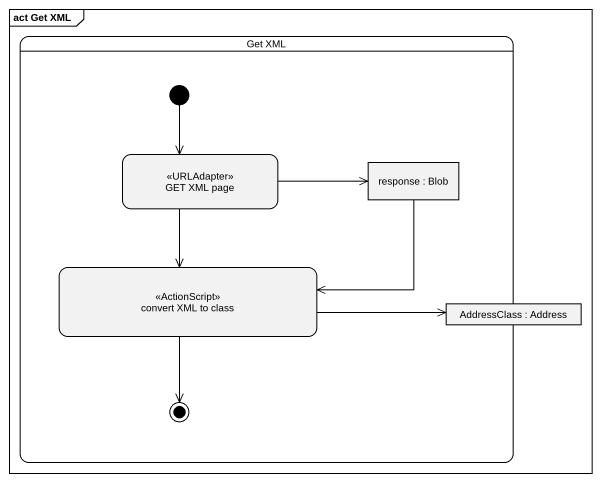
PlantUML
@startuml
mainframe act Get XML
hide empty description
state "Get XML" as Get_XML {
  state "GET XML page" as GET_XML_page <<URLAdapter>>
  state "response : Blob" as response <<object>>
  state "convert XML to class" as convert_XML_to_class <<ActionScript>>
  state "AddressClass : Address" as AddressClass <<object>>
  [*] --> GET_XML_page
  convert_XML_to_class --> [*]
}
GET_XML_page -right-> response
GET_XML_page --> convert_XML_to_class
response -left-> convert_XML_to_class
convert_XML_to_class -right-> AddressClass
@enduml
